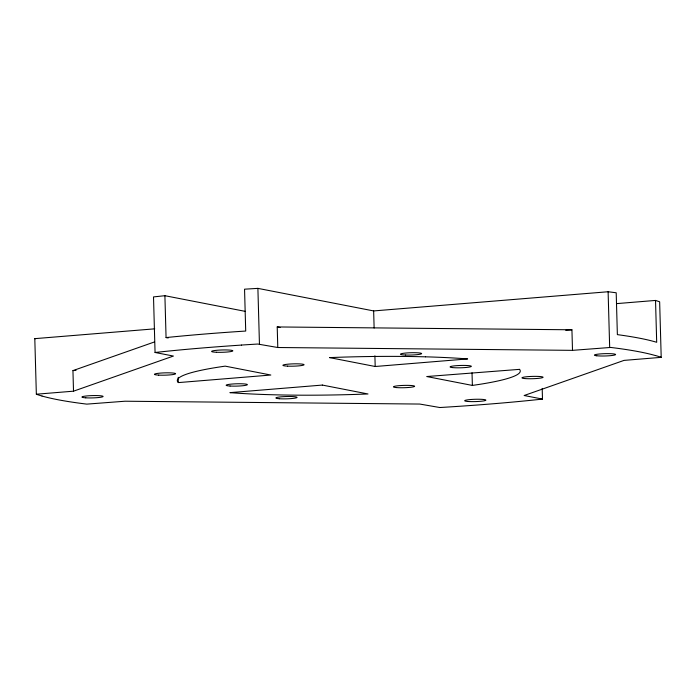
<?xml version="1.0" encoding="UTF-8"?>
<svg xmlns="http://www.w3.org/2000/svg" width="696" height="696" viewBox="0 0 696 696"><rect width="100%" height="100%" fill="white"/><g stroke="black" fill="none" stroke-linecap="round" stroke-linejoin="round"><path stroke-width="1.04" d="M154.738 328.834L34.8 338.647L36.349 394.214L73.515 391.178L72.941 370.611L154.486 341.945M73.515 391.178L173.408 356.056L155.06 352.481L153.511 296.914L164.9 295.704L245.383 311.39M519.555 369.358L426.735 376.536L472.375 385.427L478.7 384.488A171.529 18.818 -1.6 0 0 519.555 369.358M155.06 352.481L156.513 352.324A325.763 35.748 -1.6 0 1 165.77 351.35A324.919 35.653 -1.6 0 1 241.434 345.085M542.193 388.403L542.488 399.086L541.044 399.252A325.763 35.748 -1.6 0 1 527.072 400.696A324.919 35.653 -1.6 0 1 456.045 406.507A325.763 35.748 -1.6 0 1 439.846 407.525L419.758 404.054L125.045 401.218L86.8 404.124A325.763 35.748 -1.6 0 1 80.257 403.288A324.919 35.653 -1.6 0 1 42.038 396.033M164.9 295.704L166.066 337.569L170.102 337.16A325.189 35.687 -1.6 0 1 241.12 331.348L245.714 331.052L244.548 289.188L257.894 288.37L373.648 310.929L608.113 291.746L616.204 292.772L617.369 334.628L620.066 335.002A325.189 35.687 -1.6 0 1 655.136 341.832L656.693 342.293L655.528 300.428L616.578 303.621M72.941 370.611L76.029 370.359M565.752 330.296L571.929 329.791L572.503 350.349L277.791 347.513L257.703 344.041A325.763 35.748 -1.6 0 0 241.503 345.059M178.376 382.6L270.822 375.031L225.182 366.139L223.442 366.392A171.529 18.818 -1.6 0 0 180.421 376.875A171.381 18.809 -1.6 0 0 178.219 382.452L178.228 377.328M332.062 357.5L329.565 357.605L375.196 366.496L467.642 358.927L466.659 358.858A171.346 18.801 -1.6 0 0 425.5 356.822M572.503 350.349L610.749 347.443A325.763 35.748 -1.6 0 1 617.3 348.278A324.919 35.653 -1.6 0 1 655.441 355.569M655.528 300.428L659.651 301.786L661.2 357.353L624.034 360.389L524.14 395.511L542.488 399.086M277.791 347.513L277.217 326.946L571.929 329.791M277.217 326.946L280.096 327.512M166.066 337.569L168.188 337.978M660.713 357.178L661.2 357.353M34.8 338.647L35.287 338.822M36.349 394.214L36.845 394.397M608.113 291.746L609.67 347.313M472.018 372.769L472.375 385.427M373.648 310.929L374.126 328.025M374.9 355.804L375.196 366.496M257.894 288.37L259.443 343.937M41.96 396.015A325.763 35.748 -1.6 0 1 36.766 394.38M655.597 355.552A325.763 35.748 -1.6 0 1 660.791 357.187M332.07 357.509A171.529 18.818 -1.6 0 1 425.465 356.83M322.352 385.071L229.915 392.64L232.568 392.84A171.529 18.818 -1.6 0 0 358.64 394.31L367.993 393.971L322.352 385.071M452.443 367.575A10.579 1.157 -1.6 0 0 470.566 366.783A10.579 1.157 -1.6 0 0 459.221 365.513A10.579 1.157 -1.6 0 0 452.443 367.575M85.765 397.825A10.579 1.157 -1.6 0 0 102.947 396.659A10.579 1.157 -1.6 0 0 88.853 395.763A10.579 1.157 -1.6 0 0 85.765 397.825M279.322 398.73A10.579 1.157 -1.6 0 0 296.809 397.651A10.579 1.157 -1.6 0 0 283.35 396.659A10.579 1.157 -1.6 0 0 279.322 398.73M287.631 366.139A10.579 1.157 -1.6 0 0 304.048 364.8A10.579 1.157 -1.6 0 0 288.814 364.104A10.579 1.157 -1.6 0 0 287.631 366.139M216.395 352.263A10.579 1.157 -1.6 0 0 232.812 350.915A10.579 1.157 -1.6 0 0 217.578 350.219A10.579 1.157 -1.6 0 0 216.395 352.263M396.485 387.576A10.579 1.157 -1.6 0 0 414.233 386.584A10.579 1.157 -1.6 0 0 401.444 385.506A10.579 1.157 -1.6 0 0 396.485 387.576M467.721 401.453A10.579 1.157 -1.6 0 0 485.469 400.47A10.579 1.157 -1.6 0 0 472.68 399.382A10.579 1.157 -1.6 0 0 467.721 401.453M524.575 378.537A10.579 1.157 -1.6 0 0 542.541 377.65A10.579 1.157 -1.6 0 0 530.456 376.475A10.579 1.157 -1.6 0 0 524.575 378.537M405.655 355.03A10.579 1.157 -1.6 0 0 421.628 353.611A10.579 1.157 -1.6 0 0 405.89 353.02A10.579 1.157 -1.6 0 0 405.655 355.03M596.733 355.769A10.579 1.157 -1.6 0 0 614.855 354.977A10.579 1.157 -1.6 0 0 603.51 353.716A10.579 1.157 -1.6 0 0 596.733 355.769M158.705 375.118A10.579 1.157 -1.6 0 0 175.531 373.865A10.579 1.157 -1.6 0 0 160.846 373.065A10.579 1.157 -1.6 0 0 158.705 375.118M230.054 386.028A10.579 1.157 -1.6 0 0 247.228 384.853A10.579 1.157 -1.6 0 0 233.143 383.957A10.579 1.157 -1.6 0 0 230.054 386.028"/></g></svg>
